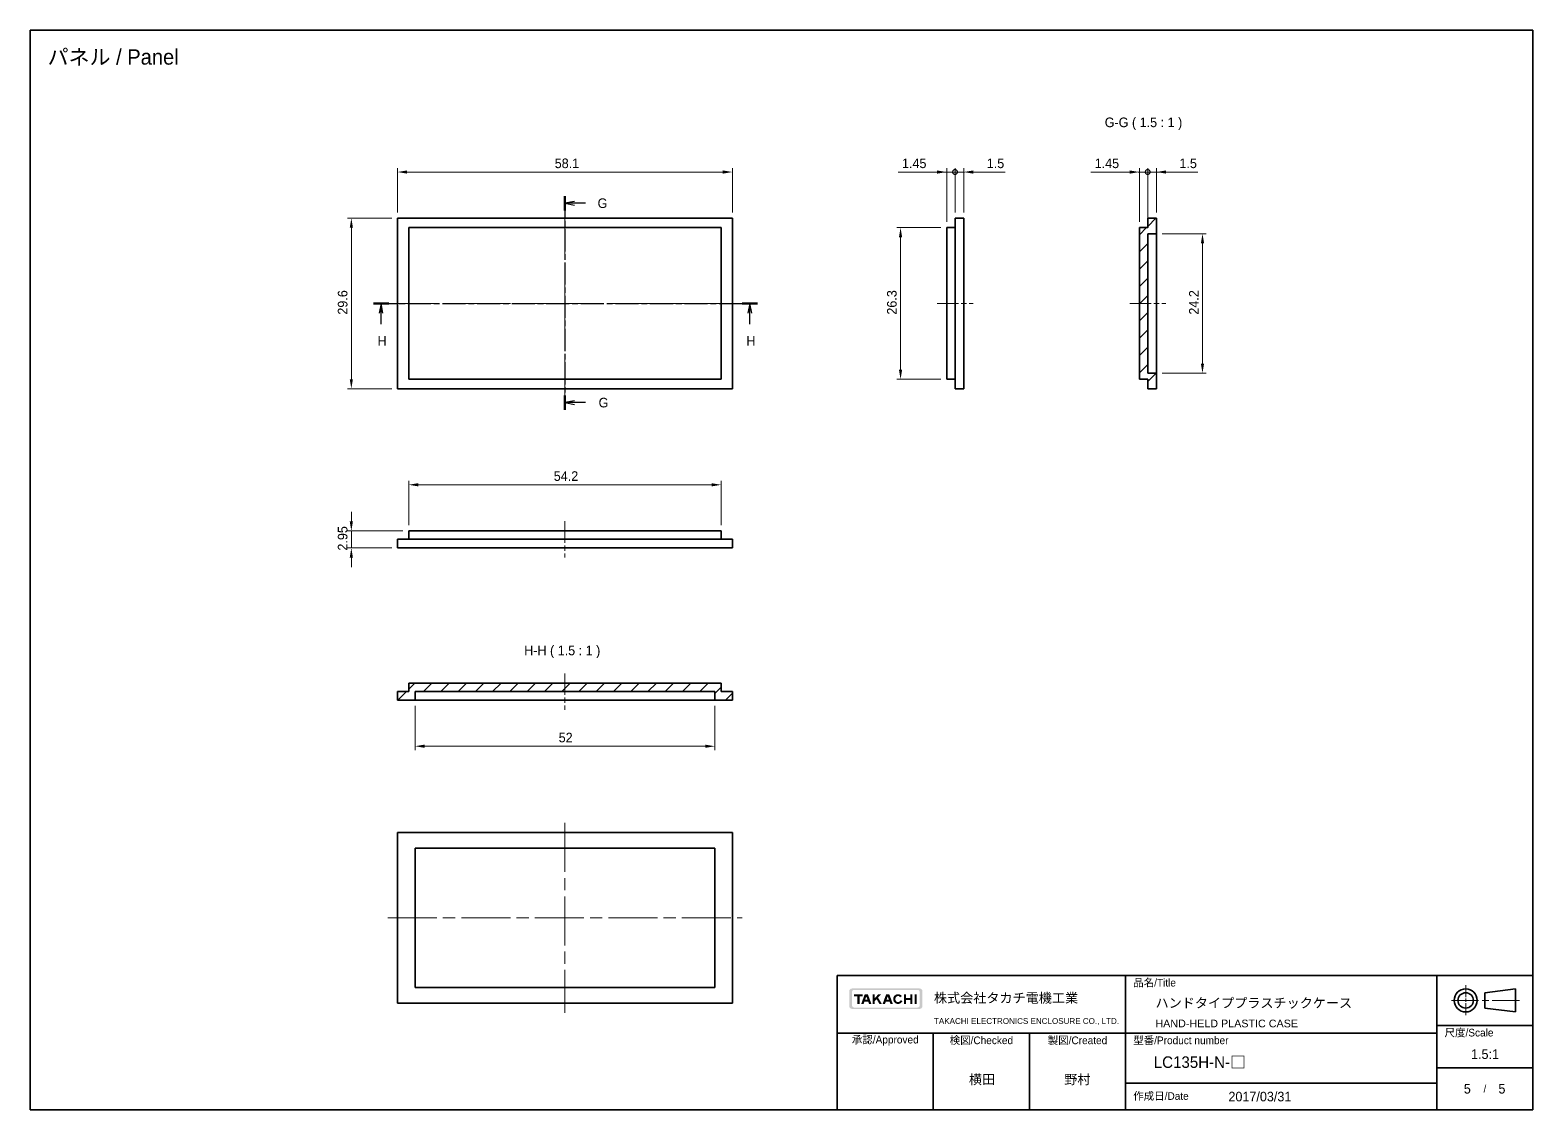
# Model space of a CAD drawing. Header units: millimetres. Extents: x 0 to 3058, y 0 to 562.
# Drawn here: x 2797 to 3057.7, y 0 to 187.3 of the extents above; entities that cross this region are included whole.
import ezdxf
from ezdxf.enums import TextEntityAlignment as Align

# ---------------------------------------------------------------- set-up
doc = ezdxf.new("R2010")
doc.units = ezdxf.units.MM
doc.header["$LTSCALE"] = 1.5
doc.linetypes.add('CHAIN', pattern=[0.35429999999999995, 0.2362, -0.0295, 0.0591, -0.0295])
doc.layers.get('Defpoints').update_dxf_attribs({"lineweight": 25})
for name, color, linetype, lineweight in [('Border (ISO)', 7, 'Continuous', 35), ('Centerline (ISO)', 131, 'Continuous', 18), ('Dimension (ISO)', 7, 'Continuous', 18), ('Dimension (ISO) @ 1', 7, 'Continuous', 18), ('Hatch (ISO)', 1, 'Continuous', 18), ('Section Line (ISO)', 7, 'CHAIN', 25), ('Symbol (ISO)', 7, 'Continuous', 18), ('Title (ISO)', 7, 'Continuous', 35), ('Visible (ISO)', 7, 'Continuous', 35)]:
    doc.layers.add(name, color=color, linetype=linetype, lineweight=lineweight)
doc.styles.add('Note Text (TK)', font='')
doc.styles.add('文字スタイル40', font='')
doc.styles.add('文字スタイル67', font='arial.ttf')
doc.styles.get('Note Text (TK)').set_extended_font_data('MS PGothic')
doc.styles.get('文字スタイル40').set_extended_font_data('MS PGothic')
doc.dimstyles.new('Default - Method 1b (TK)', dxfattribs={"dimscale": 1.5, "dimtxt": 2.5, "dimasz": 2.5, "dimexe": 1, "dimexo": 1.499999999999999, "dimgap": 1, "dimtad": 1, "dimtoh": 1, "dimrnd": 1e-08, "dimdsep": 46, "dimtxsty": 'Note Text (TK)', "dimcen": 0.09, "dimdle": 5, "dimclrd": 100, "dimclre": 100, "dimclrt": 7, "dimadec": 1, "dimazin": 1, "dimtfac": 1, "dimtmove": 0, "dimatfit": 3, "dimfxl": 1, "dimtolj": 1, "dimlwd": -1, "dimlwe": -1, "dimarcsym": 0})
pattern_1 = [(45, (2787.333333333334, -5.333333333333279), (-1.496709353511524, 1.496709353511524), [])]

# ---------------------------------------------------------------- blocks, each defined once
blk = doc.blocks.new('図面枠 tk図枠')
at = {"layer": 'Border (ISO)'}
for p, q in [((14.49999999999999, 289), (405.4999999999997, 289)), ((14.49999999999999, 289), (14.50000000000001, 8.000000000000009)), ((405.4999999999997, 289), (405.4999999999997, 8.000000000000009)), ((14.50000000000001, 8.000000000000009), (405.4999999999997, 8.000000000000009))]:
    blk.add_line(p, q, dxfattribs=at)
blk = doc.blocks.new('表題欄 tk表題欄')
at = {"layer": 'Hatch (ISO)'}
h = blk.add_hatch(color=256, dxfattribs=at)
edge = h.paths.add_edge_path(flags=0)
edge.add_arc((95.57537688673351, 236.2990653650367), 0.5958259999999997, 269.9999999999897, 360)
edge.add_line((96.17120288673351, 236.2990653650368), (96.1712028867335, 239.7107813650365))
edge.add_arc((95.5753768867335, 239.7107813650366), 0.5958259999999997, 0, 90.0000000000068)
edge.add_line((95.57537688673342, 240.3066073650366), (79.13710888673356, 240.3066073650366))
edge.add_arc((79.13710888673353, 239.7107813650366), 0.5958259999999997, 89.99999999999744, 180)
edge.add_line((78.54128288673351, 239.7107813650365), (78.54128288673331, 236.2990653650368))
edge.add_arc((79.13710888673332, 236.2990653650365), 0.5958259999999997, 180, 270.0000000000231)
edge.add_line((79.13710888673356, 235.7032393650365), (95.57537688673342, 235.7032393650367))
edge = h.paths.add_edge_path()
edge.add_line((77.83935088673356, 239.9556413650365), (77.83935088673356, 236.0542053650368))
edge.add_arc((78.54128288673346, 236.0542053650367), 0.7019319999998936, 180, 270.0000000000087)
edge.add_line((78.54128288673355, 235.3522733650368), (96.17120288673351, 235.3522733650368))
edge.add_arc((96.17120288673351, 236.0542053650367), 0.7019319999998921, 270, 360)
edge.add_line((96.8731348867334, 236.0542053650368), (96.87313488673352, 239.9556413650365))
edge.add_arc((96.1712028867336, 239.9556413650367), 0.7019319999998921, 0, 90.00000000000873)
edge.add_line((96.1712028867335, 240.6575733650367), (78.54128288673355, 240.6575733650366))
edge.add_arc((78.54128288673355, 239.9556413650365), 0.7019319999999984, 90, 180)
for points in [[(79.07181288673355, 239.1476033650369), (79.07181288673355, 238.6578833650367), (79.92066088673353, 238.6578833650367), (79.92066088673353, 236.6581933650368), (80.50832488673353, 236.6581933650368), (80.50832488673353, 238.6578833650367), (81.35717288673355, 238.6578833650367), (81.35717288673355, 239.1476033650369)], [(85.68407849525303, 236.6581933650368), (84.9434673993943, 237.8918698287545), (84.41792288673358, 237.3246628822781), (84.41792288673358, 236.6581933650368), (83.89555488673355, 236.6581933650368), (83.89555488673355, 239.1476033650369), (84.41792288673358, 239.1476033650369), (84.41792288673358, 238.0993979968839), (85.38913556809511, 239.1476033650369), (86.1069649084727, 239.1476033650369), (85.31925422435492, 238.2974470774499), (86.30334488673353, 236.6581933650368)], [(92.0914293961446, 239.1476033650369), (92.0914293961446, 236.6581933650368), (92.60971639614463, 236.6581933650368), (92.60971639614463, 237.6580383650368), (93.76872039614459, 237.6580383650368), (93.76872039614459, 236.6581933650368), (94.28700739614462, 236.6581933650368), (94.28700739614462, 239.1476033650369), (93.76872039614459, 239.1476033650369), (93.76872039614459, 238.1477583650367), (92.60971639614463, 238.1477583650367), (92.60971639614463, 239.1476033650369)], [(94.8420233961447, 239.1476033650369), (94.8420233961447, 236.6581933650368), (95.3643913961447, 236.6581933650368), (95.3643913961447, 239.1476033650369)]]:
    blk.add_hatch(color=256, dxfattribs=at).paths.add_polyline_path(points)
h = blk.add_hatch(color=256, dxfattribs=at)
h.paths.add_polyline_path([(82.59020695886475, 237.7110913650368), (81.95242681460245, 237.7110913650368), (82.27131688673356, 238.5794973650367)], flags=0)
h.paths.add_polyline_path([(82.77903014574996, 237.1968853650368), (81.76360362771717, 237.1968853650368), (81.56578886050404, 236.6581933650368), (80.94907288673355, 236.6581933650368), (81.86321688673355, 239.1476033650369), (82.67941688673353, 239.1476033650369), (83.59356088673351, 236.6581933650368), (82.97684491296302, 236.6581933650368)])
h = blk.add_hatch(color=256, dxfattribs=at)
h.paths.add_polyline_path([(87.52707281460243, 237.7110913650368), (88.16485295886469, 237.7110913650368), (87.84596288673359, 238.5794973650367)], flags=0)
h.paths.add_polyline_path([(87.14043486050403, 236.6581933650368), (87.3382496277172, 237.1968853650368), (88.35367614574989, 237.1968853650368), (88.551490912963, 236.6581933650368), (89.16820688673344, 236.6581933650368), (88.25406288673351, 239.1476033650369), (87.43786288673356, 239.1476033650369), (86.52371888673358, 236.6581933650368)])
h = blk.add_hatch(color=256, dxfattribs=at)
edge = h.paths.add_edge_path()
edge.add_arc((90.52309888673331, 237.9028983650369), 1.273272000000011, 38.55054079078439, 336.5820184016556)
edge.add_line((91.69149139614443, 237.3968543650369), (91.17255542714857, 237.6216113977801))
edge.add_ellipse((90.52309888673351, 237.9028983650369), major_axis=(0, -0.7998759999999119), ratio=0.8673469387756529, start_angle=128.5505407907963, end_angle=426.582018401653, ccw=False)
edge.add_line((91.09381514418376, 238.3576891122095), (91.51887237036831, 238.6964075050431))
at = {"layer": 'Title (ISO)'}
for p, q in [((74.70882392282105, 244.052739026017), (255.7088239228211, 244.052739026017)), ((74.70882392282105, 209.052739026017), (74.70882392282105, 244.052739026017)), ((149.7088239228211, 244.052739026017), (149.7088239228211, 209.052739026017)), ((230.7088239228211, 244.052739026017), (230.7088239228211, 209.052739026017)), ((255.7088239228211, 244.052739026017), (255.7088239228211, 209.052739026017)), ((243.2088239228211, 239.552739026017), (251.2088239228211, 240.5527390260171)), ((243.2088239228211, 239.552739026017), (243.2088239228211, 235.552739026017)), ((251.2088239228211, 234.552739026017), (251.2088239228211, 240.5527390260171)), ((243.2088239228211, 235.552739026017), (251.2088239228211, 234.552739026017)), ((230.7088239228211, 231.052739026017), (255.7088239228211, 231.052739026017)), ((74.70882392282105, 229.052739026017), (230.7088239228211, 229.052739026017)), ((99.70882392282108, 229.052739026017), (99.70882392282108, 209.052739026017)), ((124.708823922821, 229.052739026017), (124.708823922821, 209.052739026017)), ((230.7088239228211, 220.052739026017), (255.7088239228211, 220.052739026017)), ((149.7088239228211, 216.052739026017), (230.7088239228211, 216.052739026017)), ((255.7088239228211, 209.052739026017), (74.70882392282105, 209.052739026017))]:
    blk.add_line(p, q, dxfattribs=at)
at = {"layer": 'Title (ISO)', "color": 4, "linetype": 'CHAIN', "lineweight": 18, "ltscale": 8.889559745788574}
blk.add_line((238.2088239228211, 241.552739026017), (238.2088239228211, 233.552739026017), dxfattribs=at)
at = {"layer": 'Title (ISO)', "color": 4, "linetype": 'CHAIN', "lineweight": 18, "ltscale": 20.00163269042969}
blk.add_line((252.2088239228211, 237.552739026017), (234.2088239228211, 237.552739026017), dxfattribs=at)
at = {"layer": 'Title (ISO)'}
for radius in [3, 2]:
    blk.add_circle((238.2088239228211, 237.552739026017), radius, dxfattribs=at)
at = {"layer": 'Title (ISO)', "color": 1, "char_height": 2.000000029802321, "line_spacing_factor": 1.5, "style": 'Note Text (TK)'}
for s, insert, attachment_point in [('\\fＭＳ Ｐゴシック|b0|i0;\\H2.0000;品名/Title', (151.708823922821, 242.052739026017), 4), ('\\fＭＳ Ｐゴシック|b0|i0;\\H2.0000;承認/Approved', (87.20882392282108, 227.052739026017), 5), ('\\fＭＳ Ｐゴシック|b0|i0;\\H2.0000;検図/Checked', (112.208823922821, 227.052739026017), 5), ('\\fＭＳ Ｐゴシック|b0|i0;\\H2.0000;製図/Created', (137.2088239228211, 227.052739026017), 5), ('\\fＭＳ Ｐゴシック|b0|i0;\\H2.0000;型番/Product number', (151.708823922821, 227.052739026017), 4), ('\\fＭＳ Ｐゴシック|b0|i0;\\H2.0000;尺度/Scale', (232.7088239228211, 229.052739026017), 4), ('\\fＭＳ Ｐゴシック|b0|i0;\\H2.0000;作成日/Date', (151.708823922821, 212.552739026017), 4)]:
    blk.add_mtext(s, dxfattribs=dict(at, insert=insert, attachment_point=attachment_point))
at = {"layer": 'Title (ISO)', "color": 7, "line_spacing_factor": 1.5, "style": 'Note Text (TK)'}
for s, insert, char_height, attachment_point in [('株式会社タカチ電機工業', (99.87313488673342, 238.052739026017), 2.5, 4), ('\\fArial|b0|i0;\\H1.4986;TAKACHI ELECTRONICS ENCLOSURE CO., LTD.', (99.87313488673342, 232.052739026017), 1.49859994649887, 4), ('\\fＭＳ Ｐゴシック|b0|i0;\\H2.0000;/', (243.2088239228211, 214.552739026017), 2.000000029802321, 5)]:
    blk.add_mtext(s, dxfattribs=dict(at, insert=insert, char_height=char_height, attachment_point=attachment_point))
at = {"layer": 'Title (ISO)', "color": 7}
for tag, p, height, style in [('<品名>_001', (157.524164831912, 235.6535912987443), 2.5, 'Note Text (TK)'), ('<Title>_001', (157.4850858567313, 230.5527390111159), 2.000000029802321, '文字スタイル67'), ('<型番>_001', (157.3679148183655, 219.9930798731327), 3.000000119209288, '文字スタイル40'), ('<尺度>_001', (239.6434830137302, 222.3027390260171), 2.5, 'Note Text (TK)'), ('<検図>_001', (108.771323922821, 215.7459208441988), 2.5, 'Note Text (TK)'), ('<製図>_001', (133.5795625591847, 215.7530231169261), 2.5, 'Note Text (TK)'), ('<ページ_No.>_001', (237.9488807410029, 213.302739026017), 2.5, 'Note Text (TK)'), ('<総ページ数>_001', (246.7997330137302, 213.302739026017), 2.5, 'Note Text (TK)'), ('作成日_001', (175.8664943773664, 211.2814322078352), 2.5, 'Note Text (TK)')]:
    blk.add_attdef(tag, p, '', height=height, dxfattribs=dict(at, style=style))
at = {"layer": 'Title (ISO)', "color": 7, "style": 'Note Text (TK)'}
blk.add_attdef('<承認>', text='', height=2.5, dxfattribs=at).set_placement((87.20882392282108, 217.052739026017), align=Align.MIDDLE_CENTER)
blk = doc.blocks.new('2dTransSection6')
at = {"layer": 'Section Line (ISO)', "linetype": 'CHAIN', "ltscale": 16.27150344848633}
blk.add_line((153.661093152415, 245.8106809507476), (153.661093152415, 190.1607423840105), dxfattribs=at)
at = {"layer": 'Section Line (ISO)', "linetype": 'Continuous', "lineweight": 50}
for p, q in [((153.661093152415, 245.8106809507476), (153.661093152415, 242.045687094074)), ((153.661093152415, 193.9257362406842), (153.661093152415, 190.1607423840105))]:
    blk.add_line(p, q, dxfattribs=at)
at = {"layer": 'Section Line (ISO)', "linetype": 'Continuous'}
for p, q in [((156.161093152415, 244.4281840224109), (153.661093152415, 243.9281840224109)), ((156.161093152415, 243.9281840224109), (153.661093152415, 243.9281840224109)), ((153.661093152415, 243.9281840224109), (156.161093152415, 243.4281840224108)), ((159.0037324519745, 243.9281840224109), (156.161093152415, 243.9281840224109)), ((156.161093152415, 192.5432393123474), (153.661093152415, 192.0432393123474)), ((156.161093152415, 192.0432393123474), (153.661093152415, 192.0432393123474)), ((153.661093152415, 192.0432393123474), (156.161093152415, 191.5432393123474)), ((159.0037324519745, 192.0432393123474), (156.161093152415, 192.0432393123474))]:
    blk.add_line(p, q, dxfattribs=at)
at = {"layer": 'Section Line (ISO)', "char_height": 2.5, "attachment_point": 7, "style": 'Note Text (TK)'}
for insert in [(162.161093152415, 242.6562541883729), (162.4170938077766, 190.7713094783094)]:
    blk.add_mtext('G', dxfattribs=dict(at, insert=insert))
blk = doc.blocks.new('*D113')
at = {"layer": 'Defpoints', "color": 0}
for p in [(2918.82406210161, 162.7034739647289), (2860.72406210161, 154.7034739647289), (2918.82406210161, 154.7034739647289)]:
    blk.add_point(p, dxfattribs=at)
at = {"layer": 'Dimension (ISO)', "color": 100}
for p, q in [((2860.72406210161, 155.7034739647289), (2860.72406210161, 163.3701406313955)), ((2862.390728768277, 162.7034739647289), (2917.157395434943, 162.7034739647289)), ((2918.82406210161, 155.7034739647289), (2918.82406210161, 163.3701406313955))]:
    blk.add_line(p, q, dxfattribs=at)
for points in [[(2862.390728768277, 162.9812517425066), (2862.390728768277, 162.4256961869511), (2860.72406210161, 162.7034739647289)], [(2917.157395434943, 162.9812517425066), (2917.157395434943, 162.4256961869511), (2918.82406210161, 162.7034739647289)]]:
    blk.add_solid(points, dxfattribs=at)
at = {"layer": 'Dimension (ISO)', "color": 7, "insert": (2887.998493919792, 164.2034739647289), "char_height": 1.666666666666666, "attachment_point": 4, "style": 'Note Text (TK)'}
blk.add_mtext('\\A1;58.1', dxfattribs=at)
blk = doc.blocks.new('*D114')
at = {"layer": 'Defpoints', "color": 0}
for p in [(2852.724062101611, 154.7034739647289), (2860.724062101611, 154.7034739647289), (2860.724062101611, 125.103473964729)]:
    blk.add_point(p, dxfattribs=at)
at = {"layer": 'Dimension (ISO)', "color": 100}
for p, q in [((2859.724062101611, 154.7034739647289), (2852.057395434944, 154.7034739647289)), ((2852.724062101611, 126.7701406313956), (2852.724062101611, 153.0368072980623)), ((2859.724062101611, 125.103473964729), (2852.057395434944, 125.103473964729))]:
    blk.add_line(p, q, dxfattribs=at)
for points in [[(2852.446284323832, 153.0368072980623), (2853.001839879388, 153.0368072980623), (2852.724062101611, 154.7034739647289)], [(2852.446284323832, 126.7701406313956), (2853.001839879388, 126.7701406313956), (2852.724062101611, 125.103473964729)]]:
    blk.add_solid(points, dxfattribs=at)
at = {"layer": 'Dimension (ISO)', "color": 7, "insert": (2851.22406210161, 137.9669209344259), "char_height": 1.666666666666666, "attachment_point": 4, "rotation": 90, "style": 'Note Text (TK)'}
blk.add_mtext('\\A1;29.6', dxfattribs=at)
blk = doc.blocks.new('*D115')
at = {"layer": 'Defpoints', "color": 0}
for p in [(2852.724062101611, 100.4491089916781), (2862.674062101611, 100.4491089916781), (2860.724062101611, 97.49910899167757)]:
    blk.add_point(p, dxfattribs=at)
at = {"layer": 'Dimension (ISO)', "color": 100}
for p, q in [((2852.724062101611, 102.1157756583447), (2852.724062101611, 103.7824423250114)), ((2861.674062101611, 100.4491089916781), (2852.057395434944, 100.4491089916781)), ((2852.724062101611, 97.49910899167757), (2852.724062101611, 100.4491089916781)), ((2859.724062101611, 97.49910899167757), (2852.057395434944, 97.49910899167757)), ((2852.724062101611, 95.83244232501092), (2852.724062101611, 94.16577565834423))]:
    blk.add_line(p, q, dxfattribs=at)
for points in [[(2852.446284323832, 102.1157756583447), (2853.001839879388, 102.1157756583447), (2852.724062101611, 100.4491089916781)], [(2852.446284323832, 95.83244232501092), (2853.001839879388, 95.83244232501092), (2852.724062101611, 97.49910899167757)]]:
    blk.add_solid(points, dxfattribs=at)
at = {"layer": 'Dimension (ISO)', "color": 7, "insert": (2851.22406210161, 97.03282111288912), "char_height": 1.666666666666666, "attachment_point": 4, "rotation": 90, "style": 'Note Text (TK)'}
blk.add_mtext('\\A1;2.95', dxfattribs=at)
blk = doc.blocks.new('_DotSmall')
at = {"color": 0, "linetype": 'ByBlock', "const_width": 0.5}
blk.add_lwpolyline([(-0.0625, 0, 1), (0.0625, 0, 1)], format="xyb", close=True, dxfattribs=at)
blk = doc.blocks.new('*D116')
at = {"layer": 'Defpoints', "color": 0}
for p in [(2955.983565645059, 162.7034739647289), (2957.433565645058, 154.7034739647289), (2955.983565645059, 153.0534739647289)]:
    blk.add_point(p, dxfattribs=at)
at = {"layer": 'Dimension (ISO)', "color": 100}
for p, q in [((2954.316898978391, 162.7034739647289), (2947.566898922511, 162.7034739647289)), ((2955.983565645059, 154.0534739647289), (2955.983565645059, 163.3701406313955)), ((2957.433565645058, 162.7034739647289), (2955.983565645059, 162.7034739647289)), ((2957.433565645058, 155.7034739647289), (2957.433565645058, 163.3701406313955)), ((2957.433565645058, 162.7034739647289), (2959.100232311725, 162.7034739647289))]:
    blk.add_line(p, q, dxfattribs=at)
blk.add_solid([(2954.316898978391, 162.9812517425067), (2954.316898978391, 162.4256961869511), (2955.983565645059, 162.7034739647289)], dxfattribs=at)
at = {"layer": 'Dimension (ISO)', "color": 100, "xscale": 1.666666666666666, "yscale": 1.666666666666666, "zscale": 1.666666666666666, "rotation": 180}
blk.add_blockref('_DotSmall', (2957.433565645058, 162.7034739647289), dxfattribs=at)
at = {"layer": 'Dimension (ISO)', "color": 7, "insert": (2948.233565589178, 164.2034739647289), "char_height": 1.666666666666666, "attachment_point": 4, "style": 'Note Text (TK)'}
blk.add_mtext('\\A1;1.45', dxfattribs=at)
blk = doc.blocks.new('*D117')
at = {"layer": 'Defpoints', "color": 0}
for p in [(2957.433565645058, 162.7034739647289), (2957.433565645058, 154.7034739647289), (2958.933565645058, 154.7034739647289)]:
    blk.add_point(p, dxfattribs=at)
at = {"layer": 'Dimension (ISO)', "color": 100}
for p, q in [((2957.433565645058, 162.7034739647289), (2954.100232311725, 162.7034739647289)), ((2957.433565645058, 155.7034739647289), (2957.433565645058, 163.3701406313955)), ((2957.433565645058, 162.7034739647289), (2958.933565645058, 162.7034739647289)), ((2958.933565645058, 155.7034739647289), (2958.933565645058, 163.3701406313955)), ((2960.600232311725, 162.7034739647289), (2966.138111137421, 162.7034739647289))]:
    blk.add_line(p, q, dxfattribs=at)
blk.add_solid([(2960.600232311725, 162.9812517425067), (2960.600232311725, 162.4256961869511), (2958.933565645058, 162.7034739647289)], dxfattribs=at)
at = {"layer": 'Dimension (ISO)', "color": 100, "xscale": 1.666666666666666, "yscale": 1.666666666666666, "zscale": 1.666666666666666}
blk.add_blockref('_DotSmall', (2957.433565645058, 162.7034739647289), dxfattribs=at)
at = {"layer": 'Dimension (ISO)', "color": 7, "insert": (2962.933565682876, 164.2034739647289), "char_height": 1.666666666666666, "attachment_point": 4, "style": 'Note Text (TK)'}
blk.add_mtext('\\A1;1.5', dxfattribs=at)
blk = doc.blocks.new('*D118')
at = {"layer": 'Defpoints', "color": 0}
for p in [(2955.983565645059, 153.053473964729), (2947.983565645058, 126.753473964729), (2955.983565645059, 126.753473964729)]:
    blk.add_point(p, dxfattribs=at)
at = {"layer": 'Dimension (ISO)', "color": 100}
for p, q in [((2954.983565645058, 153.053473964729), (2947.316898978391, 153.053473964729)), ((2947.983565645058, 151.3868072980623), (2947.983565645058, 128.4201406313956)), ((2954.983565645058, 126.753473964729), (2947.316898978391, 126.753473964729))]:
    blk.add_line(p, q, dxfattribs=at)
for points in [[(2947.705787867281, 151.3868072980623), (2948.261343422835, 151.3868072980623), (2947.983565645058, 153.053473964729)], [(2947.705787867281, 128.4201406313956), (2948.261343422835, 128.4201406313956), (2947.983565645058, 126.753473964729)]]:
    blk.add_solid(points, dxfattribs=at)
at = {"layer": 'Dimension (ISO)', "color": 7, "insert": (2946.483565645058, 137.962186085941), "char_height": 1.666666666666666, "attachment_point": 4, "rotation": 90, "style": 'Note Text (TK)'}
blk.add_mtext('\\A1;26.3', dxfattribs=at)
blk = doc.blocks.new('*D119')
at = {"layer": 'Defpoints', "color": 0}
for p in [(2992.351283000399, 152.003473964729), (2992.351283000399, 127.803473964729), (3000.351283000398, 127.803473964729)]:
    blk.add_point(p, dxfattribs=at)
at = {"layer": 'Dimension (ISO)', "color": 100}
for p, q in [((2993.351283000399, 152.003473964729), (3001.017949667065, 152.003473964729)), ((3000.351283000398, 150.3368072980623), (3000.351283000398, 129.4701406313956)), ((2993.351283000399, 127.803473964729), (3001.017949667065, 127.803473964729))]:
    blk.add_line(p, q, dxfattribs=at)
for points in [[(3000.073505222621, 150.3368072980623), (3000.629060778176, 150.3368072980623), (3000.351283000398, 152.003473964729)], [(3000.073505222621, 129.4701406313956), (3000.629060778176, 129.4701406313956), (3000.351283000398, 127.803473964729)]]:
    blk.add_solid(points, dxfattribs=at)
at = {"layer": 'Dimension (ISO)', "color": 7, "insert": (2998.851283000398, 137.962186085941), "char_height": 1.666666666666666, "attachment_point": 4, "rotation": 90, "style": 'Note Text (TK)'}
blk.add_mtext('\\A1;24.2', dxfattribs=at)
blk = doc.blocks.new('*D120')
at = {"layer": 'Defpoints', "color": 0}
for p in [(2990.851283000398, 162.7034739647289), (2989.401283000398, 153.0534739647289), (2990.851283000398, 152.0034739647289)]:
    blk.add_point(p, dxfattribs=at)
at = {"layer": 'Dimension (ISO)', "color": 100}
for p, q in [((2987.734616333733, 162.7034739647289), (2980.984616277853, 162.7034739647289)), ((2989.401283000398, 154.0534739647289), (2989.401283000398, 163.3701406313956)), ((2990.851283000398, 162.7034739647289), (2989.401283000398, 162.7034739647289)), ((2990.851283000398, 153.0034739647289), (2990.851283000398, 163.3701406313956)), ((2990.851283000398, 162.7034739647289), (2994.184616333731, 162.7034739647289))]:
    blk.add_line(p, q, dxfattribs=at)
blk.add_solid([(2987.734616333733, 162.9812517425067), (2987.734616333733, 162.4256961869511), (2989.401283000398, 162.7034739647289)], dxfattribs=at)
at = {"layer": 'Dimension (ISO)', "color": 100, "xscale": 1.666666666666666, "yscale": 1.666666666666666, "zscale": 1.666666666666666, "rotation": 180}
blk.add_blockref('_DotSmall', (2990.851283000398, 162.7034739647289), dxfattribs=at)
at = {"layer": 'Dimension (ISO)', "color": 7, "insert": (2981.651282944519, 164.2034739647289), "char_height": 1.666666666666666, "attachment_point": 4, "style": 'Note Text (TK)'}
blk.add_mtext('\\A1;1.45', dxfattribs=at)
blk = doc.blocks.new('*D121')
at = {"layer": 'Defpoints', "color": 0}
for p in [(2992.351283000398, 162.7034739647289), (2992.351283000398, 154.7034739647289), (2990.851283000398, 152.0034739647289)]:
    blk.add_point(p, dxfattribs=at)
at = {"layer": 'Dimension (ISO)', "color": 100}
for p, q in [((2990.851283000398, 162.7034739647289), (2989.184616333731, 162.7034739647289)), ((2990.851283000398, 153.0034739647289), (2990.851283000398, 163.3701406313955)), ((2990.851283000398, 162.7034739647289), (2992.351283000398, 162.7034739647289)), ((2992.351283000398, 155.7034739647289), (2992.351283000398, 163.3701406313955)), ((2994.017949667064, 162.7034739647289), (2999.555828492761, 162.7034739647289))]:
    blk.add_line(p, q, dxfattribs=at)
blk.add_solid([(2994.017949667064, 162.9812517425067), (2994.017949667064, 162.4256961869511), (2992.351283000398, 162.7034739647289)], dxfattribs=at)
at = {"layer": 'Dimension (ISO)', "color": 100, "xscale": 1.666666666666666, "yscale": 1.666666666666666, "zscale": 1.666666666666666}
blk.add_blockref('_DotSmall', (2990.851283000398, 162.7034739647289), dxfattribs=at)
at = {"layer": 'Dimension (ISO)', "color": 7, "insert": (2996.351283038215, 164.2034739647289), "char_height": 1.666666666666666, "attachment_point": 4, "style": 'Note Text (TK)'}
blk.add_mtext('\\A1;1.5', dxfattribs=at)
blk = doc.blocks.new('2dTransSection7')
at = {"layer": 'Section Line (ISO)', "linetype": 'CHAIN', "ltscale": 16.92741966247558}
blk.add_line((103.8180023109448, 217.8552109470933), (203.7735452341877, 217.8552109470933), dxfattribs=at)
at = {"layer": 'Section Line (ISO)', "linetype": 'Continuous', "lineweight": 50}
for p, q in [((103.8180023109448, 217.8552109470933), (107.8153871887826, 217.8552109470933)), ((199.7761603563499, 217.8552109470933), (203.7735452341877, 217.8552109470933))]:
    blk.add_line(p, q, dxfattribs=at)
at = {"layer": 'Section Line (ISO)', "linetype": 'Continuous'}
for p, q in [((105.8166947498637, 217.8552109470933), (105.3166947498637, 215.3552109470933)), ((105.8166947498637, 215.3552109470933), (105.8166947498637, 217.8552109470933)), ((106.3166947498637, 215.3552109470933), (105.8166947498637, 217.8552109470933)), ((105.8166947498637, 212.4705316190932), (105.8166947498637, 215.3552109470933)), ((201.7748527952688, 217.8552109470933), (201.2748527952688, 215.3552109470934)), ((201.7748527952688, 215.3552109470934), (201.7748527952688, 217.8552109470933)), ((202.2748527952688, 215.3552109470934), (201.7748527952688, 217.8552109470933)), ((201.7748527952688, 212.4705316190933), (201.7748527952688, 215.3552109470934))]:
    blk.add_line(p, q, dxfattribs=at)
at = {"layer": 'Section Line (ISO)', "char_height": 2.5, "attachment_point": 7, "style": 'Note Text (TK)'}
for insert in [(104.9058650316039, 206.8552108167081), (200.8640230770091, 206.8552108167082)]:
    blk.add_mtext('H', dxfattribs=dict(at, insert=insert))
blk = doc.blocks.new('*D122')
at = {"layer": 'Defpoints', "color": 0}
for p in [(2862.67406210161, 108.449108991678), (2862.67406210161, 100.449108991678), (2916.87406210161, 100.449108991678)]:
    blk.add_point(p, dxfattribs=at)
at = {"layer": 'Dimension (ISO)', "color": 100}
for p, q in [((2862.67406210161, 101.449108991678), (2862.67406210161, 109.1157756583447)), ((2915.207395434944, 108.449108991678), (2864.340728768278, 108.449108991678)), ((2916.87406210161, 101.449108991678), (2916.87406210161, 109.1157756583447))]:
    blk.add_line(p, q, dxfattribs=at)
for points in [[(2864.340728768278, 108.7268867694558), (2864.340728768278, 108.1713312139002), (2862.67406210161, 108.449108991678)], [(2915.207395434944, 108.7268867694558), (2915.207395434944, 108.1713312139002), (2916.87406210161, 108.449108991678)]]:
    blk.add_solid(points, dxfattribs=at)
at = {"layer": 'Dimension (ISO)', "color": 7, "insert": (2887.832774222822, 109.949108991678), "char_height": 1.666666666666666, "attachment_point": 4, "style": 'Note Text (TK)'}
blk.add_mtext('\\A1;54.2', dxfattribs=at)
blk = doc.blocks.new('*D123')
at = {"layer": 'Defpoints', "color": 0}
for p in [(2863.77406210161, 71.09408460167919), (2915.77406210161, 71.09408460167919), (2863.77406210161, 63.09408460167919)]:
    blk.add_point(p, dxfattribs=at)
at = {"layer": 'Dimension (ISO)', "color": 100}
for p, q in [((2863.77406210161, 70.09408460167919), (2863.77406210161, 62.42741793501252)), ((2915.77406210161, 70.0940846016792), (2915.77406210161, 62.42741793501252)), ((2914.107395434944, 63.09408460167919), (2865.440728768277, 63.09408460167919))]:
    blk.add_line(p, q, dxfattribs=at)
for points in [[(2865.440728768277, 63.37186237945697), (2865.440728768277, 62.8163068239014), (2863.77406210161, 63.09408460167919)], [(2914.107395434944, 63.37186237945697), (2914.107395434944, 62.8163068239014), (2915.77406210161, 63.09408460167919)]]:
    blk.add_solid(points, dxfattribs=at)
at = {"layer": 'Dimension (ISO)', "color": 7, "insert": (2888.685046950095, 64.59408460167919), "char_height": 1.666666666666666, "attachment_point": 4, "style": 'Note Text (TK)'}
blk.add_mtext('\\A1;52', dxfattribs=at)

msp = doc.modelspace()

# ---------------------------------------------------------------- hatches: boundary and pattern name
at = {"layer": 'Hatch (ISO)'}
h = msp.add_hatch(dxfattribs=at)
h.set_pattern_fill('ANSI31', color=256, scale=16.93333333333333, style=0)
h.set_pattern_definition(pattern_1)
h.paths.add_polyline_path([(2992.351283000398, 154.7034739647289), (2990.851283000398, 154.7034739647289), (2990.851283000398, 153.0534739647289), (2989.401283000398, 153.0534739647289), (2989.401283000398, 126.7534739647289), (2990.851283000398, 126.7534739647289), (2990.851283000398, 125.1034739647289), (2992.351283000398, 125.1034739647289), (2992.351283000398, 127.8034739647289), (2990.851283000398, 127.8034739647289), (2990.851283000398, 152.0034739647289), (2992.351283000398, 152.0034739647289)])
h = msp.add_hatch(dxfattribs=at)
h.set_pattern_fill('ANSI31', color=256, scale=16.93333333333333, style=0)
h.set_pattern_definition(pattern_1)
h.paths.add_polyline_path([(2860.72406210161, 72.59408460167919), (2860.72406210161, 71.09408460167919), (2863.77406210161, 71.09408460167919), (2863.77406210161, 72.59408460167919), (2915.77406210161, 72.59408460167921), (2915.77406210161, 71.09408460167919), (2918.82406210161, 71.09408460167919), (2918.82406210161, 72.59408460167921), (2916.87406210161, 72.59408460167921), (2916.87406210161, 74.0440846016792), (2862.67406210161, 74.04408460167917), (2862.67406210161, 72.59408460167919)])

# ---------------------------------------------------------------- linework, layer by layer
at = {"layer": 'Centerline (ISO)', "linetype": 'CHAIN', "ltscale": 23.99096870422363}
for p, q in [((2889.77406210161, 156.3701406313955), (2889.77406210161, 123.4368072980622)), ((2859.057395434943, 139.9034739647289), (2920.490728768277, 139.9034739647289)), ((2889.774062101589, 49.7866604324701), (2889.774062101589, 16.85332709913675)), ((2859.057395434922, 33.31999376580343), (2920.490728768255, 33.31999376580343))]:
    msp.add_line(p, q, dxfattribs=at)
at = {"layer": 'Centerline (ISO)', "linetype": 'CHAIN', "ltscale": 10.47303009033203}
for p, q in [((2954.316898978391, 139.9034739647289), (2960.600232311725, 139.9034739647289)), ((2987.734616333733, 139.9034739647289), (2994.017949667065, 139.9034739647289)), ((2889.77406210161, 102.1157756583447), (2889.77406210161, 95.83244232501087)), ((2889.77406210161, 75.71075126834585), (2889.77406210161, 69.42741793501251))]:
    msp.add_line(p, q, dxfattribs=at)
at = {"layer": 'Visible (ISO)'}
for p, q in [((2860.72406210161, 125.1034739647289), (2860.72406210161, 154.7034739647289)), ((2860.72406210161, 154.7034739647289), (2918.82406210161, 154.7034739647289)), ((2918.82406210161, 154.7034739647289), (2918.82406210161, 125.1034739647289)), ((2957.433565645058, 154.7034739647289), (2957.433565645058, 125.1034739647289)), ((2958.933565645058, 154.7034739647289), (2957.433565645058, 154.7034739647289)), ((2958.933565645058, 154.7034739647289), (2958.933565645058, 125.1034739647289)), ((2992.351283000398, 154.7034739647289), (2990.851283000398, 154.7034739647289)), ((2990.851283000398, 154.7034739647289), (2990.851283000398, 153.0534739647289)), ((2992.351283000398, 152.0034739647289), (2992.351283000398, 154.7034739647289)), ((2862.67406210161, 153.0534739647289), (2916.87406210161, 153.0534739647289)), ((2862.67406210161, 126.7534739647289), (2862.67406210161, 153.0534739647289)), ((2916.87406210161, 153.0534739647289), (2916.87406210161, 126.7534739647289)), ((2957.433565645058, 153.0534739647289), (2955.983565645059, 153.0534739647289)), ((2955.983565645059, 153.0534739647289), (2955.983565645059, 126.7534739647289)), ((2990.851283000398, 153.0534739647289), (2989.401283000398, 153.0534739647289)), ((2989.401283000398, 153.0534739647289), (2989.401283000398, 126.7534739647289)), ((2990.851283000398, 127.8034739647289), (2990.851283000398, 152.0034739647289)), ((2990.851283000398, 152.0034739647289), (2992.351283000398, 152.0034739647289)), ((2992.351283000398, 152.0034739647289), (2992.351283000398, 127.8034739647289)), ((2992.351283000398, 127.8034739647289), (2990.851283000398, 127.8034739647289)), ((2992.351283000398, 125.1034739647289), (2992.351283000398, 127.8034739647289)), ((2916.87406210161, 126.7534739647289), (2862.67406210161, 126.7534739647289)), ((2957.433565645058, 126.7534739647289), (2955.983565645059, 126.7534739647289)), ((2989.401283000398, 126.7534739647289), (2990.851283000398, 126.7534739647289)), ((2990.851283000398, 126.7534739647289), (2990.851283000398, 125.1034739647289)), ((2918.82406210161, 125.1034739647289), (2860.72406210161, 125.1034739647289)), ((2958.933565645058, 125.1034739647289), (2957.433565645058, 125.1034739647289)), ((2990.851283000398, 125.1034739647289), (2992.351283000398, 125.1034739647289)), ((2916.87406210161, 100.449108991678), (2862.67406210161, 100.449108991678)), ((2862.67406210161, 98.99910899167801), (2862.67406210161, 100.449108991678)), ((2916.87406210161, 98.99910899167801), (2916.87406210161, 100.449108991678)), ((2918.82406210161, 98.99910899167752), (2860.72406210161, 98.99910899167752)), ((2860.72406210161, 97.49910899167752), (2860.72406210161, 98.99910899167752)), ((2918.82406210161, 97.49910899167752), (2860.72406210161, 97.49910899167752)), ((2918.82406210161, 97.49910899167752), (2918.82406210161, 98.99910899167752)), ((2916.87406210161, 74.0440846016792), (2862.67406210161, 74.04408460167917)), ((2862.67406210161, 74.04408460167917), (2862.67406210161, 72.5940846016792)), ((2916.87406210161, 72.59408460167921), (2916.87406210161, 74.0440846016792)), ((2860.72406210161, 72.59408460167919), (2860.72406210161, 71.09408460167919)), ((2862.67406210161, 72.5940846016792), (2860.72406210161, 72.59408460167919)), ((2860.72406210161, 71.09408460167919), (2863.77406210161, 71.09408460167919)), ((2863.77406210161, 71.09408460167919), (2863.77406210161, 72.5940846016792)), ((2863.77406210161, 72.5940846016792), (2915.77406210161, 72.59408460167921)), ((2915.77406210161, 71.09408460167919), (2863.77406210161, 71.09408460167919)), ((2915.77406210161, 72.59408460167921), (2915.77406210161, 71.09408460167919)), ((2915.77406210161, 71.09408460167919), (2918.82406210161, 71.09408460167919)), ((2918.82406210161, 72.59408460167921), (2916.87406210161, 72.59408460167921)), ((2918.82406210161, 71.09408460167919), (2918.82406210161, 72.59408460167921)), ((2918.824062101589, 48.11999376580342), (2860.724062101589, 48.11999376580343)), ((2860.724062101589, 48.11999376580343), (2860.724062101589, 18.51999376580343)), ((2918.824062101589, 18.51999376580343), (2918.824062101589, 48.11999376580343)), ((2863.774062101589, 21.21999376580342), (2863.774062101589, 45.4199937658034)), ((2863.774062101589, 45.4199937658034), (2915.77406210159, 45.4199937658034)), ((2915.77406210159, 45.4199937658034), (2915.77406210159, 21.21999376580342)), ((2915.77406210159, 21.21999376580342), (2863.774062101589, 21.21999376580342)), ((2860.724062101589, 18.51999376580343), (2918.824062101589, 18.51999376580343))]:
    msp.add_line(p, q, dxfattribs=at)

# ---------------------------------------------------------------- block references
at = {"xscale": 0.6666666666666666, "yscale": 0.6666666666666666, "zscale": 0.6666666666666666}
msp.add_blockref('図面枠 tk図枠', (2787.333333333334, -5.333333333333279), dxfattribs=at)
ref = msp.add_blockref('表題欄 tk表題欄', (2887.194117384786, -139.3684926840113), dxfattribs=dict(xscale=0.6666666666666666, yscale=0.6666666666666666, zscale=0.6666666666666666))
ref.add_attrib('<品名>_001', 'ハンドタイププラスチックケース', (2992.210227272728, 17.73390151515157), dxfattribs={"layer": 'Title (ISO)', "color": 7, "height": 1.666666666666666, "style": 'Note Text (TK)'})
ref.add_attrib('<型番>_001', 'LC135H-N-□', (2991.901422116865, 7.294242693011023), dxfattribs={"layer": 'Title (ISO)', "color": 7, "height": 2.000000079472859, "style": '文字スタイル40'})
ref.add_attrib('<尺度>_001', '1.5:1', (3046.930491390714, 8.844133697135137), dxfattribs={"layer": 'Title (ISO)', "color": 7, "height": 1.666666666666666, "style": 'Note Text (TK)'})
ref.add_attrib('作成日_001', '2017/03/31', (3004.852168082599, 1.486363894745611), dxfattribs={"layer": 'Title (ISO)', "color": 7, "height": 1.666666666666666, "style": 'Note Text (TK)'})
ref.add_attrib('<検図>_001', '横田', (2959.834940468808, 4.462121212121274), dxfattribs={"layer": 'Title (ISO)', "color": 7, "height": 1.666666666666666, "style": 'Note Text (TK)'})
ref.add_attrib('<製図>_001', '野村', (2976.373766226383, 4.466856060606123), dxfattribs={"layer": 'Title (ISO)', "color": 7, "height": 1.666666666666666, "style": 'Note Text (TK)'})
ref.add_attrib('<Title>_001', 'HAND-HELD PLASTIC CASE', (2992.184174622608, 14.33333332339928), dxfattribs={"layer": 'Title (ISO)', "color": 7, "height": 1.333333353201547, "style": '文字スタイル67'})
ref.add_attrib('<ページ_No.>_001', '5', (3045.68417462483, 2.847544338335669), dxfattribs={"layer": 'Title (ISO)', "color": 7, "height": 1.666666666666666, "style": 'Note Text (TK)'})
ref.add_attrib('<総ページ数>_001', '5', (3051.684174624829, 2.847544338335669), dxfattribs={"layer": 'Title (ISO)', "color": 7, "height": 1.666666666666666, "style": 'Note Text (TK)'})
at = {"layer": 'Section Line (ISO)', "xscale": 0.6666666666666666, "yscale": 0.6666666666666666, "zscale": 0.6666666666666666}
for name in ['2dTransSection6', '2dTransSection7']:
    msp.add_blockref(name, (2787.333333333334, -5.333333333333279), dxfattribs=at)

# ---------------------------------------------------------------- texts
at = {"layer": 'Symbol (ISO)', "color": 7, "insert": (2800.038591515231, 182.5900488673818), "char_height": 2.666666706403095, "width": 25.32553513844808, "attachment_point": 4, "line_spacing_factor": 1.5, "style": 'Note Text (TK)'}
msp.add_mtext('{\\fＭＳ Ｐゴシック|b0|i0;\\H2.6667;パネル / Panel}', dxfattribs=at)
at = {"layer": 'Symbol (ISO)', "color": 7, "char_height": 1.666666666666666, "attachment_point": 7, "style": 'Note Text (TK)'}
for s, insert in [('G-G ( 1.5 : 1 )', (2983.396664202704, 169.9881381152444)), ('H-H ( 1.5 : 1 )', (2882.704853899945, 78.37741793501253))]:
    msp.add_mtext(s, dxfattribs=dict(at, insert=insert))

# ---------------------------------------------------------------- dimensions: what is measured, and where the dimension line sits
at = {"layer": 'Dimension (ISO) @ 1', "color": 100}
for base, p1, p2, angle, override, picture, middle in [((2918.82406210161, 162.7034739647289), (2860.72406210161, 154.7034739647289), (2918.82406210161, 154.7034739647289), 180, {"dimscale": 1, "dimtxt": 1.666666666666666, "dimasz": 1.666666666666666, "dimexe": 0.6666666666666666, "dimexo": 0.9999999999999998, "dimgap": 0.6666666666666666, "dimtoh": 0, "dimdec": 2, "dimcen": 0.06, "dimtol": 0, "dimlim": 0, "dimtp": 0, "dimtm": 0, "dimtdec": 2, "dimtix": 0, "dimtofl": 0, "dimtmove": 0, "dimatfit": 1}, '*D113', (2889.77406210161, 162.7034739647289)), ((2990.851283000398, 162.7034739647289), (2989.401283000398, 153.0534739647289), (2990.851283000398, 152.0034739647289), 180, {"dimscale": 1, "dimtxt": 1.666666666666666, "dimasz": 1.666666666666666, "dimexe": 0.6666666666666666, "dimexo": 0.9999999999999998, "dimgap": 0.6666666666666666, "dimtoh": 0, "dimdec": 2, "dimblk2": 'DotSmall', "dimsah": 1, "dimcen": 0.06, "dimdle": 0, "dimtol": 0, "dimlim": 0, "dimtp": 0, "dimtm": 0, "dimtdec": 2, "dimtix": 0, "dimtofl": 1, "dimtmove": 0, "dimatfit": 1}, '*D120', (2983.526282944519, 162.7034739647289)), ((2992.351283000398, 162.7034739647289), (2990.851283000398, 152.0034739647289), (2992.351283000398, 154.7034739647289), 180, {"dimscale": 1, "dimtxt": 1.666666666666666, "dimasz": 1.666666666666666, "dimexe": 0.6666666666666666, "dimexo": 0.9999999999999998, "dimgap": 0.6666666666666666, "dimtoh": 0, "dimdec": 2, "dimblk1": 'DotSmall', "dimsah": 1, "dimcen": 0.06, "dimdle": 0, "dimtol": 0, "dimlim": 0, "dimtp": 0, "dimtm": 0, "dimtdec": 2, "dimtix": 0, "dimtofl": 1, "dimtmove": 0, "dimatfit": 1}, '*D121', (2997.620222432155, 162.7034739647289)), ((2852.724062101611, 154.7034739647289), (2860.72406210161, 125.1034739647289), (2860.72406210161, 154.7034739647289), 90, {"dimscale": 1, "dimtxt": 1.666666666666666, "dimasz": 1.666666666666666, "dimexe": 0.6666666666666666, "dimexo": 0.9999999999999998, "dimgap": 0.6666666666666666, "dimtoh": 0, "dimdec": 2, "dimcen": 0.06, "dimtol": 0, "dimlim": 0, "dimtp": 0, "dimtm": 0, "dimtdec": 2, "dimtix": 0, "dimtofl": 0, "dimtmove": 0, "dimatfit": 1}, '*D114', (2852.72406210161, 139.9034739647289)), ((2947.983565645058, 126.753473964729), (2955.983565645059, 153.0534739647289), (2955.983565645059, 126.7534739647289), 90, {"dimscale": 1, "dimtxt": 1.666666666666666, "dimasz": 1.666666666666666, "dimexe": 0.6666666666666666, "dimexo": 0.9999999999999998, "dimgap": 0.6666666666666666, "dimtoh": 0, "dimdec": 2, "dimcen": 0.06, "dimtol": 0, "dimlim": 0, "dimtp": 0, "dimtm": 0, "dimtdec": 2, "dimtix": 0, "dimtofl": 0, "dimtmove": 0, "dimatfit": 1}, '*D118', (2947.983565645058, 139.9034739647289)), ((3000.351283000398, 127.803473964729), (2992.351283000398, 152.0034739647289), (2992.351283000398, 127.8034739647289), 90, {"dimscale": 1, "dimtxt": 1.666666666666666, "dimasz": 1.666666666666666, "dimexe": 0.6666666666666666, "dimexo": 0.9999999999999998, "dimgap": 0.6666666666666666, "dimtoh": 0, "dimdec": 2, "dimcen": 0.06, "dimtol": 0, "dimlim": 0, "dimtp": 0, "dimtm": 0, "dimtdec": 2, "dimtix": 0, "dimtofl": 0, "dimtmove": 0, "dimatfit": 1}, '*D119', (3000.351283000398, 139.9034739647289)), ((2862.67406210161, 108.449108991678), (2916.87406210161, 100.449108991678), (2862.67406210161, 100.449108991678), 180, {"dimscale": 1, "dimtxt": 1.666666666666666, "dimasz": 1.666666666666666, "dimexe": 0.6666666666666666, "dimexo": 0.9999999999999998, "dimgap": 0.6666666666666666, "dimtoh": 0, "dimdec": 2, "dimcen": 0.06, "dimtol": 0, "dimlim": 0, "dimtp": 0, "dimtm": 0, "dimtdec": 2, "dimtix": 0, "dimtofl": 0, "dimtmove": 0, "dimatfit": 1}, '*D122', (2889.77406210161, 108.449108991678)), ((2852.724062101611, 100.4491089916781), (2860.72406210161, 97.49910899167752), (2862.67406210161, 100.449108991678), 90, {"dimscale": 1, "dimtxt": 1.666666666666666, "dimasz": 1.666666666666666, "dimexe": 0.6666666666666666, "dimexo": 0.9999999999999998, "dimgap": 0.6666666666666666, "dimtoh": 0, "dimdec": 2, "dimcen": 0.06, "dimtol": 0, "dimlim": 0, "dimtp": 0, "dimtm": 0, "dimtdec": 2, "dimtix": 0, "dimtofl": 1, "dimtmove": 0, "dimatfit": 1}, '*D115', (2852.72406210161, 98.97410899167701)), ((2863.77406210161, 63.09408460167919), (2915.77406210161, 71.09408460167919), (2863.77406210161, 71.09408460167919), 180, {"dimscale": 1, "dimtxt": 1.666666666666666, "dimasz": 1.666666666666666, "dimexe": 0.6666666666666666, "dimexo": 0.9999999999999998, "dimgap": 0.6666666666666666, "dimtoh": 0, "dimdec": 2, "dimcen": 0.06, "dimtol": 0, "dimlim": 0, "dimtp": 0, "dimtm": 0, "dimtdec": 2, "dimtix": 0, "dimtofl": 0, "dimtmove": 0, "dimatfit": 1}, '*D123', (2889.77406210161, 63.09408460167919))]:
    dim = msp.add_linear_dim(base=base, p1=p1, p2=p2, angle=angle, dimstyle='Default - Method 1b (TK)', override=override, dxfattribs=at)
    dim.commit()
    dim.dimension.update_dxf_attribs({"geometry": picture, "text_midpoint": middle, "dimtype": 128})
for base, p1, p2, override, picture, middle in [((2955.983565645059, 162.7034739647289), (2957.433565645058, 154.7034739647289), (2955.983565645059, 153.0534739647289), {"dimscale": 1, "dimtxt": 1.666666666666666, "dimasz": 1.666666666666666, "dimexe": 0.6666666666666666, "dimexo": 0.9999999999999998, "dimgap": 0.6666666666666666, "dimtoh": 0, "dimdec": 2, "dimblk1": 'DotSmall', "dimsah": 1, "dimcen": 0.06, "dimdle": 0, "dimtol": 0, "dimlim": 0, "dimtp": 0, "dimtm": 0, "dimtdec": 2, "dimtix": 0, "dimtofl": 1, "dimtmove": 0, "dimatfit": 1}, '*D116', (2950.108565589178, 162.7034739647289)), ((2957.433565645058, 162.7034739647289), (2958.933565645058, 154.7034739647289), (2957.433565645058, 154.7034739647289), {"dimscale": 1, "dimtxt": 1.666666666666666, "dimasz": 1.666666666666666, "dimexe": 0.6666666666666666, "dimexo": 0.9999999999999998, "dimgap": 0.6666666666666666, "dimtoh": 0, "dimdec": 2, "dimblk2": 'DotSmall', "dimsah": 1, "dimcen": 0.06, "dimdle": 0, "dimtol": 0, "dimlim": 0, "dimtp": 0, "dimtm": 0, "dimtdec": 2, "dimtix": 0, "dimtofl": 1, "dimtmove": 0, "dimatfit": 1}, '*D117', (2964.202505076816, 162.7034739647289))]:
    dim = msp.add_linear_dim(base=base, p1=p1, p2=p2, dimstyle='Default - Method 1b (TK)', override=override, dxfattribs=at)
    dim.commit()
    dim.dimension.update_dxf_attribs({"geometry": picture, "text_midpoint": middle, "dimtype": 128})

doc.saveas('drawing.dxf')
